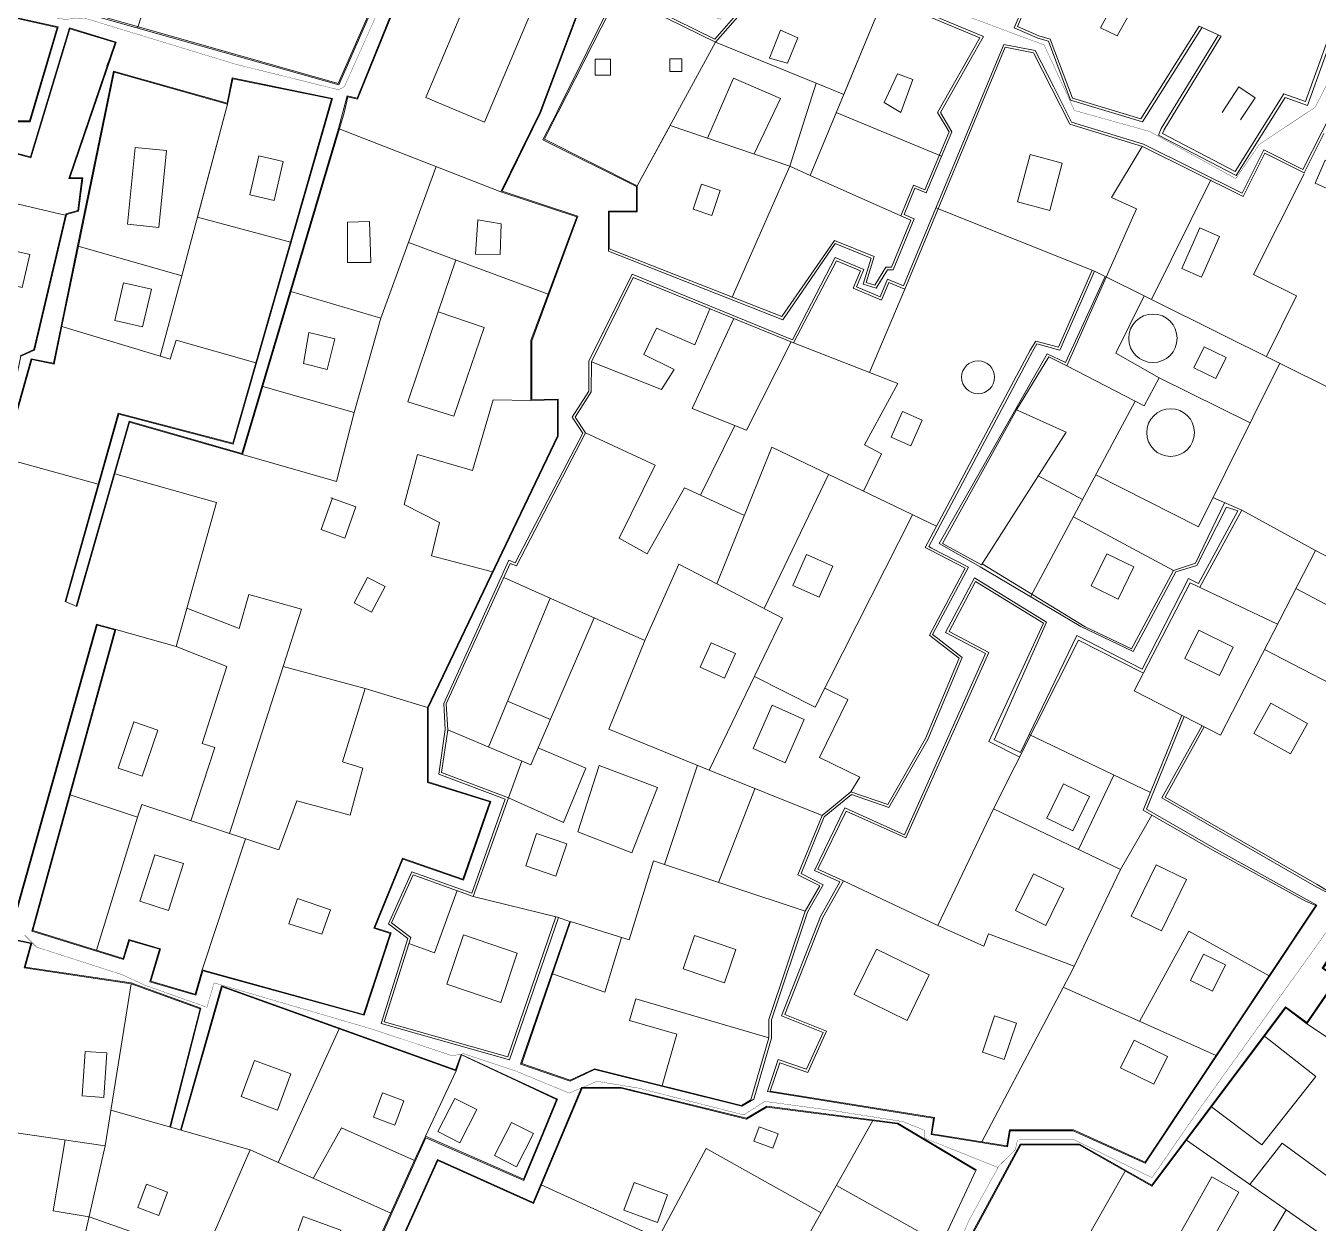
# Model space of a CAD drawing. Header units: millimetres. Extents: x 4203764 to 12476749, y 34048 to 3000914.
# Drawn here: x 11498438 to 11599155, y 1938705 to 2031975 of the extents above; entities that cross this region are included whole.
import ezdxf

# ---------------------------------------------------------------- set-up
doc = ezdxf.new("R2010")
doc.units = ezdxf.units.MM
doc.header["$MEASUREMENT"] = 0
for name, color, linetype, lineweight in [('2', 240, 'Continuous', 25), ('building property', 253, 'Continuous', 15), ('open space', 94, 'Continuous', 5), ('streets', 254, 'Continuous', 9)]:
    doc.layers.add(name, color=color, linetype=linetype, lineweight=lineweight)

msp = doc.modelspace()

# ---------------------------------------------------------------- linework, layer by layer
at = {"layer": '2', "const_width": 23.31871}
for points in [[(11497948.61063, 2033146.90479), (11501403.18418, 2032489.97073), (11503053.27081, 2032566.67411), (11514779.95887, 2028987.52177), (11522824.87494, 2026994.84046), (11523268.46039, 2027251.17842), (11529611.58938, 2041418.54371), (11542829.56253, 2035898.11515), (11548563.91983, 2034035.21128), (11552574.33335, 2032484.50799), (11556420.58203, 2037070.82344), (11556744.19931, 2038321.59357), (11574786.19898, 2031610.68833), (11577797.9603, 2030486.90965), (11580160.7057, 2025383.44802), (11586026.82312, 2023747.3878), (11592737.68711, 2020077.75293), (11594556.4749, 2022731.55938), (11598928.63354, 2025639.31022), (11603418.83918, 2034482.76432)], [(11574205.08472, 1943037.36926), (11574281.51119, 1943176.34061), (11575553.91293, 1944417.0036), (11575721.40843, 1945182.14597), (11580120.39628, 1945204.35117), (11586205.07753, 1942245.35033), (11589798.40929, 1947454.89978), (11600403.01351, 1962225.41688), (11601942.36438, 1963456.36919), (11605148.28739, 1968900.18728), (11606456.35888, 1969544.26566), (11609758.74497, 1974099.38092), (11611148.68001, 1975267.74984), (11613557.64106, 1974270.79814)], [(11574205.08472, 1943037.36926), (11568497.60892, 1945317.99213), (11568513.37154, 1945924.57344), (11566798.03147, 1946613.69073), (11561359.00723, 1947470.24442), (11556026.84168, 1948188.62806), (11554389.44187, 1947134.80837), (11546180.76242, 1949223.64927), (11542957.17639, 1949751.95567), (11540780.48985, 1948837.38439), (11536601.57501, 1950561.80628), (11532563.27731, 1951908.18486), (11531673.12209, 1951743.08336), (11525381.79828, 1953832.3338), (11513110.24658, 1957424.14532), (11512553.73859, 1955518.9947), (11507704.36954, 1957243.96951), (11505935.75636, 1958062.70252), (11499283.76554, 1960203.15023), (11498347.30385, 1961138.87209)], [(11523536.67656, 1864940.20366), (11526714.27157, 1872290.7168), (11528581.3679, 1876474.56932), (11531448.59833, 1880503.0034), (11535660.03811, 1887136.60985), (11536936.12421, 1887853.74116), (11545938.99265, 1902224.3592), (11547411.25656, 1901832.34443), (11551171.04045, 1908653.24338), (11552647.8795, 1909497.39574), (11553442.44465, 1910666.88165), (11554691.11632, 1911036.97717), (11562526.66288, 1924909.66644), (11568960.44624, 1936775.17465), (11571102.97733, 1936979.83206), (11571931.47422, 1938903.11182), (11574205.08472, 1943037.36926)]]:
    msp.add_lwpolyline(points, dxfattribs=at)
at = {"layer": 'building property'}
for p, q in [((11591605.64209, 2031180.94842), (11589883.05352, 2031957.56495)), ((11552184.11699, 2030706.92131), (11546082.15034, 2019506.65492)), ((11552184.11699, 2030706.92131), (11560040.14986, 2027511.28613)), ((11566949.51281, 2011461.64794), (11564199.00569, 2004979.53192)), ((11566399.67298, 2004126.23095), (11558269.55936, 2007278.6538)), ((11496742.7072, 1998297.36215), (11504082.62402, 1996279.64443)), ((11565113.79519, 1998628.14527), (11563716.9049, 1995725.48355))]:
    msp.add_line(p, q, dxfattribs=at)
for points in [[(11587153.09192, 2023871.52906), (11587024.79358, 2023578.37198), (11592685.0811, 2020640.32713), (11596473.59533, 2026686.49759), (11598165.89081, 2026075.12477), (11600688.09498, 2033056.64997), (11601776.81635, 2033217.66282), (11601531.80619, 2036095.80938), (11604069.21322, 2035213.00146), (11606897.98668, 2042392.22759), (11606091.28181, 2042740.81045), (11607617.47662, 2045864.72864), (11609733.50494, 2046217.7777), (11612084.86969, 2054126.06324)], [(11517730.61832, 2045496.57089), (11518875.00596, 2048231.88851), (11530359.00391, 2044727.89243), (11522785.75644, 2027491.67673), (11502349.56286, 2033264.41192), (11507887.21232, 2048961.59158)], [(11589281.49118, 2048652.52183), (11585062.9322, 2039144.46863), (11583480.13964, 2039565.30078), (11584214.33761, 2041106.57372), (11580440.8966, 2042904.0832), (11575723.42553, 2031917.96344), (11577380.17334, 2031206.55122), (11578278.79994, 2030937.26169), (11580001.75671, 2026342.88685), (11585328.98856, 2024740.88832), (11589883.05352, 2031957.56495)], [(11523242.20784, 2025210.30718), (11523528.41877, 2026442.78969), (11524294.04564, 2026264.99343), (11529911.77479, 2040159.84303), (11542233.00223, 2035178.33401), (11538484.72901, 2025216.33062)], [(11523242.20784, 2025210.30718), (11523528.41877, 2026442.78969), (11524294.04564, 2026264.99343), (11529911.77479, 2040159.84303), (11542233.00223, 2035178.33401), (11538484.72901, 2025216.33062)], [(11507139.16042, 2031804.89665), (11508754.26192, 2036771.85578), (11511296.26828, 2036306.63248), (11511710.54023, 2038119.89947), (11509426.32103, 2039006.86606)], [(11533117.7931, 2034725.90926), (11529612.56338, 2026403.54466), (11534192.74755, 2024474.45378), (11537762.21425, 2032949.33435), (11533117.7931, 2034725.90926)], [(11542230.25435, 2035171.0308), (11538484.72901, 2025216.33062)], [(11565314.841, 2034191.54402), (11572784.49118, 2031050.79698), (11569498.80173, 2025226.37971), (11570394.47751, 2023711.58505), (11568501.46694, 2019210.02715), (11567625.19071, 2019573.63679), (11566627.86916, 2017170.15495), (11567419.37403, 2016841.72107), (11565896.77446, 2013172.35244), (11565469.94437, 2013172.18376), (11564609.40043, 2011771.85845), (11563933.85494, 2011977.8486), (11564549.66288, 2013997.39307), (11561450.39558, 2015253.19103), (11557366.58309, 2009321.15555), (11543901.90514, 2014600.8974), (11543900.76647, 2017482.34555), (11546082.94996, 2017483.20789), (11546082.15034, 2019506.65492), (11538860.69888, 2023135.63457), (11539897.05229, 2025216.88873)], [(11539912.08364, 2025245.58292), (11544609.87163, 2034448.00317), (11552184.11699, 2030706.92131), (11554097.49857, 2032882.54523)], [(11557971.0524, 2021050.84052), (11559557.8768, 2020315.23054), (11565390.51962, 2034371.53074)], [(11565314.841, 2034191.54402), (11562175.80709, 2026626.67087), (11560040.14986, 2027511.28613), (11557971.0524, 2021050.84052)], [(11484804.88255, 2000789.68428), (11486380.30758, 2006524.83233), (11490544.34884, 2005292.11927), (11491842.7704, 2009678.12046), (11487980.73385, 2010898.89069), (11490619.02138, 2019927.06099), (11493769.90127, 2019054.39262), (11497534.82362, 2032648.12255), (11500956.65264, 2031897.91369), (11497534.82362, 2032648.12255)], [(11484804.88255, 2000789.68428), (11486417.60476, 2006604.09849), (11490544.34884, 2005292.11927), (11491842.7704, 2009678.12046), (11487982.28083, 2010898.4017), (11490619.02138, 2019927.06099), (11493769.90127, 2019054.39262), (11497534.82362, 2032648.12255), (11500956.65264, 2031897.91369), (11497534.82362, 2032648.12255)], [(11497519.00007, 2032588.34731), (11500878.58213, 2031851.78559), (11498723.48102, 2024567.14758), (11497736.2063, 2024566.75744)], [(11497102.7416, 2022151.20043), (11498838.3149, 2021696.0572), (11501878.97405, 2031736.59335), (11505406.65244, 2030668.27714), (11501786.14527, 2020074.81501), (11502814.07931, 2020075.22122), (11502492.10019, 2017582.98954), (11501563.30587, 2017325.14331), (11499048.64057, 2006759.86654), (11497986.91313, 2006277.37154)], [(11500956.65264, 2031897.91369), (11498769.63403, 2024505.38868), (11497783.87666, 2024504.99914), (11497178.16889, 2022195.28618), (11498796.43423, 2021770.90623), (11501837.7541, 2031813.62416), (11505485.80588, 2030708.85427), (11504754.05825, 2028851.99289)], [(11557240.35348, 2031633.70341), (11558613.08568, 2031034.59898), (11557798.94499, 2029064.01552), (11556383.40812, 2029448.94103), (11557240.35348, 2031633.70341)], [(11590090.42534, 2031826.7035), (11585464.55212, 2024496.2347)], [(11574650.19331, 2030529.24162), (11574650.19331, 2030529.24162), (11566844.00444, 2011716.82029)], [(11587137.78797, 2023842.14307), (11591605.64209, 2031180.94842)], [(11599602.85746, 2023595.02303), (11598053.28576, 2020516.47), (11595010.61008, 2022047.98305), (11593313.13056, 2018675.57975), (11585465.16484, 2022577.76397), (11579808.41543, 2024317.00035), (11578370.77647, 2027132.18151), (11576966.93258, 2029881.18527), (11574769.00613, 2030308.00227), (11566949.1255, 2011462.58466), (11565699.15991, 2011981.2562), (11565124.39046, 2010608.20716), (11562914.54748, 2011533.26533), (11563486.43272, 2012899.42436), (11561612.69328, 2013676.93002), (11558269.22631, 2007279.56397), (11545781.9118, 2012377.9401), (11542509.75513, 2005811.5893), (11542505.52825, 2003468.72002), (11541241.726, 2001498.25787), (11542063.58925, 2000268.25484), (11536666.57997, 1989912.93677), (11536175.7028, 1990094.31182), (11531205.42009, 1979159.99622), (11531316.84971, 1977146.41306), (11530837.06673, 1973817.6037), (11536051.53867, 1971836.29455), (11533304.96859, 1964160.30431), (11528632.18155, 1965832.28886), (11526943.17057, 1962094.80834), (11528442.76982, 1960946.52037), (11526365.50053, 1954379.59295), (11536011.53337, 1951667.79845), (11539750.74849, 1962566.26964)], [(11505310.60883, 2028368.46406), (11502529.53341, 2014822.32433), (11501246.06052, 2008570.74874), (11500639.34017, 2005615.51832), (11498908.67282, 2005970.83109), (11496742.7072, 1998297.36215)], [(11505309.66464, 2028363.86511), (11514164.59656, 2025873.4294), (11514571.36582, 2027856.23962), (11522253.48807, 2026280.26874)], [(11553584.50192, 2027905.02357), (11551555.11862, 2023225.11707)], [(11553584.50192, 2027905.02357), (11557251.44327, 2026312.73057), (11555189.29171, 2021993.54305)], [(11566373.42074, 2028228.69943), (11567558.06124, 2027791.07531), (11566637.82093, 2025227.45598), (11565321.43959, 2025994.01116), (11566373.42074, 2028228.69943)], [(11592985.60132, 2027237.84141), (11591672.70246, 2025237.3491)], [(11592985.60132, 2027237.84141), (11594244.89594, 2026363.74386), (11593096.10021, 2024641.43019)], [(11522253.48807, 2026280.26874), (11519055.53149, 2015130.62262), (11514560.94375, 1999460.2839), (11505642.31386, 2001805.54243), (11501502.42072, 1987138.12158)], [(11514164.59656, 2025873.4294), (11510587.19706, 2012498.04655), (11502528.50908, 2014817.335)], [(11514164.59656, 2025873.4294), (11510587.19706, 2012498.04655), (11502528.50908, 2014817.335)], [(11514164.59656, 2025873.4294), (11511809.64855, 2017068.61709), (11519055.53149, 2015130.62262)], [(11514164.59656, 2025873.4294), (11511809.64855, 2017068.61709), (11519055.53149, 2015130.62262)], [(11497410.71316, 1962067.38745), (11503949.57139, 1985376.88465), (11505444.19509, 1984957.6078), (11498979.46209, 1961499.11131), (11506017.81773, 1959316.27696), (11506476.59201, 1960795.55388), (11508940.94377, 1960085.66905), (11508172.62935, 1957550.17788), (11511634.97248, 1956552.83869), (11512178.90591, 1958441.14729), (11524764.99347, 1954970.09321), (11526824.03382, 1961267.8909), (11525566.41183, 1961679.06549), (11527791.84631, 1967141.41669), (11532498.26894, 1965504.68656), (11534590.74438, 1971521.60624), (11529738.29641, 1973038.58702), (11529735.99039, 1978874.04931), (11539868.0448, 2000027.42501), (11539866.93462, 2002836.77981), (11537800.35979, 2002800.83951), (11537798.52036, 2007455.58514), (11541374.39135, 2017098.55372), (11535462.47045, 2019057.05584), (11538484.72901, 2025216.33062)], [(11501502.42072, 1987138.12158), (11502409.69776, 1986753.12592), (11506524.84715, 2001100.5563), (11515318.01741, 1998578.48731), (11523242.20784, 2025210.30718)], [(11501502.42072, 1987138.12158), (11502409.69776, 1986753.12592), (11506524.84715, 2001100.5563), (11515318.01741, 1998578.48731), (11523242.20784, 2025210.30718)], [(11521946.45338, 2025209.79513), (11514560.94375, 1999460.2839), (11505642.31386, 2001805.54243), (11501502.42072, 1987138.12158)], [(11521946.45338, 2025209.79513), (11514560.94375, 1999460.2839), (11505642.31386, 2001805.54243), (11501502.42072, 1987138.12158)], [(11561595.37128, 2025225.46334), (11569809.5686, 2021816.99323)], [(11522868.46914, 2023954.23668), (11535462.47045, 2019057.05584)], [(11522868.46914, 2023954.23668), (11535462.47045, 2019057.05584)], [(11546082.15034, 2019506.65492), (11548645.23372, 2024211.23924), (11557971.0524, 2021050.84052)], [(11575651.18885, 2002062.17571), (11578157.89269, 2006200.68955), (11579565.61543, 2005502.84514), (11584999.38397, 2017710.46958), (11583043.24451, 2018610.78969), (11585433.87457, 2022586.63469)], [(11530428.95934, 2021014.33801), (11526096.59676, 2009201.8503), (11519098.52099, 2011284.09948)], [(11530428.95934, 2021014.33801), (11526096.59676, 2009201.8503), (11519098.52099, 2011284.09948)], [(11557971.0524, 2021050.84052), (11553481.26298, 2010844.65929)], [(11598075.76733, 2020448.41981), (11594128.59121, 2012592.63697), (11597470.60383, 2010930.91349), (11595120.60269, 2006204.65575)], [(11559557.8768, 2020315.23054), (11566627.86916, 2017170.15495)], [(11590802.62229, 2019977.60129), (11586167.80623, 2010656.18655)], [(11493769.90127, 2019054.39262), (11501595.09533, 2017191.90058)], [(11569370.40306, 2017805.28112), (11581734.58314, 2012860.48431)], [(11523501.24828, 2016694.54902), (11525223.1587, 2016745.0716), (11525317.52881, 2013528.74945), (11523502.4996, 2013528.0322), (11523501.24828, 2016694.54902)], [(11523501.24828, 2016694.54902), (11525223.1587, 2016745.0716), (11525317.52881, 2013528.74945), (11523502.4996, 2013528.0322), (11523501.24828, 2016694.54902)], [(11533668.4948, 2016855.6499), (11535472.96925, 2016541.04755), (11535411.88079, 2014150.80797), (11533479.20516, 2014200.20225), (11533668.4948, 2016855.6499)], [(11533668.4948, 2016855.6499), (11535472.96925, 2016541.04755), (11535411.88079, 2014150.80797), (11533479.20516, 2014200.20225), (11533668.4948, 2016855.6499)], [(11528262.77805, 2015108.09415), (11539140.45858, 2011074.3589)], [(11528262.77805, 2015108.09415), (11539140.45858, 2011074.3589)], [(11531962.04216, 2013736.30795), (11530584.78756, 2009691.8825), (11534144.60816, 2008479.65116), (11531793.87587, 2001576.52556), (11528199.44195, 2002687.11193), (11530584.78756, 2009691.8825)], [(11558178.83259, 2007526.59265), (11561522.77021, 2013924.85926), (11563741.22943, 2013004.3126)], [(11510587.19706, 2012498.04655), (11508913.43518, 2006240.09129)], [(11510587.19706, 2012498.04655), (11508913.43518, 2006240.09129)], [(11540881.93849, 1962190.57398), (11537080.50555, 1951132.47203), (11540856.53864, 1949834.38881), (11542755.68664, 1950734.69301), (11554224.6597, 1947876.75742), (11554952.44499, 1948309.27392), (11556352.68736, 1953149.24811), (11556349.04657, 1954576.16729), (11559167.50163, 1963013.0721), (11560317.05562, 1964983.02495), (11558605.14462, 1965849.79916), (11560486.7453, 1970468.52059), (11562743.12771, 1972307.17391), (11565611.58478, 1971317.73444), (11568557.1219, 1976470.29638), (11571170.15189, 1982704.60883), (11569389.96816, 1984097.01329), (11568856.55507, 1984514.23247), (11571649.29628, 1989723.09231), (11568937.53663, 1991123.96036), (11568534.87733, 1991331.97014), (11576717.80774, 2006710.07748), (11577144.91413, 2007422.22862), (11578909.4631, 2006939.82778), (11581553.18277, 2012933.03162)], [(11581734.58314, 2012860.48431), (11600629.93883, 2003465.2905)], [(11565594.5982, 2012235.25972), (11566844.00444, 2011716.82029)], [(11579565.61543, 2005502.84514), (11585584.89313, 2002369.92317), (11586775.46883, 2004559.28349), (11583377.44523, 2006475.37458), (11585597.28784, 2010939.86107)], [(11530584.78756, 2009691.8825), (11530584.78756, 2009691.8825), (11534144.60816, 2008479.65116), (11531793.87587, 2001576.52556), (11528199.44195, 2002687.11193), (11530584.78756, 2009691.8825)], [(11542510.47158, 2005811.42), (11547982.98633, 2003645.70537), (11548956.9148, 2005207.83404), (11546589.71446, 2006364.48533), (11547593.1924, 2008418.20138), (11550574.23832, 2007113.66767), (11551745.38771, 2009942.37153)], [(11501244.84915, 2008564.8484), (11509687.55377, 2006005.41469), (11510140.94564, 2007501.00083), (11516355.90978, 2005718.41641)], [(11501244.84915, 2008564.8484), (11509687.55377, 2006005.41469), (11510140.94564, 2007501.00083), (11516355.90978, 2005718.41641)], [(11526096.59676, 2009201.8503), (11524027.03201, 2001866.08137), (11516894.92248, 2003878.1898)], [(11526096.59676, 2009201.8503), (11524027.03201, 2001866.08137), (11516894.92248, 2003878.1898)], [(11553614.35188, 2009179.30255), (11550368.89463, 2002164.35729), (11554599.1597, 2000485.8689), (11558090.03954, 2007351.94895)], [(11520496.59326, 2008081.63601), (11522510.24869, 2007588.59554), (11521928.48708, 2005212.58889), (11520086.93716, 2005663.48958), (11520496.59326, 2008081.63601)], [(11520496.59326, 2008081.63601), (11522510.24869, 2007588.59554), (11521928.48708, 2005212.58889), (11520086.93716, 2005663.48958), (11520496.59326, 2008081.63601)], [(11581824.37895, 1996986.46707), (11589826.33285, 1992945.00654), (11596161.88974, 2005686.90452)], [(11586775.46883, 2004559.28349), (11593851.74328, 2001040.80143)], [(11566399.67298, 2004126.23095), (11563804.6625, 1999337.57455), (11565113.79519, 1998628.14527), (11563804.6625, 1999337.57455)], [(11528974.13175, 1998580.91774), (11533260.62644, 1997331.54946), (11534866.05615, 2002839.6659), (11537800.35979, 2002800.83951)], [(11576744.93958, 1987504.99842), (11584906.15404, 2002739.02197)], [(11524027.03201, 2001866.08137), (11522649.47751, 1996475.66801), (11515318.01741, 1998578.48731)], [(11575651.18885, 2002062.17571), (11569875.9973, 1991651.18412), (11572924.31818, 1989992.38627), (11579517.85729, 2000321.40603), (11575651.18885, 2002062.17571)], [(11542064.42107, 2000268.30006), (11547479.81975, 1997754.80434), (11544691.66018, 1992076.87794), (11546862.68633, 1990846.21517), (11549780.33656, 1995993.27503), (11554436.49354, 1993827.23319)], [(11551014.668, 1995419.06467), (11553697.30708, 2000843.7068)], [(11528974.13175, 1998580.91774), (11527916.12676, 1994690.1374), (11530671.02052, 1993290.05055), (11530048.41786, 1990695.03324), (11534802.0176, 1989450.73716)], [(11535684.09968, 1989011.08319), (11546676.82637, 1984099.53695), (11549328.14562, 1990033.55986), (11552289.18929, 1988496.21354), (11556583.7978, 1999158.25285), (11569418.17463, 1992991.9428)], [(11505444.19509, 1984957.6078), (11510150.25724, 1983637.44748), (11513293.97132, 1994844.05143), (11505368.06692, 1997067.45268)], [(11555969.66207, 1986585.34631), (11560997.99375, 1997033.94487)], [(11577346.33751, 1996919.64101), (11580797.96514, 1995070.52523)], [(11522214.47912, 1995203.79433), (11524168.15574, 1994513.71257), (11523307.63158, 1992077.49989), (11521456.58364, 1992731.33093), (11522329.92848, 1995203.83995)], [(11593214.17814, 1994234.54129), (11590958.42885, 1995221.84693)], [(11584609.82909, 1983449.03095), (11587879.81049, 1989552.89869), (11589587.39781, 1990127.54163), (11591863.63636, 1994825.65198)], [(11589920.84938, 1988239.71869), (11593214.17814, 1994234.54129), (11598935.04324, 1991091.71442)], [(11555222.99603, 1981297.38762), (11559964.19992, 1978900.72673), (11567539.20977, 1993886.01995)], [(11587879.81049, 1989552.89869), (11580080.45385, 1993731.19223)], [(11598935.04324, 1991091.71442), (11602180.11079, 1989425.74866), (11603575.81254, 1992144.37984), (11608736.13329, 1989511.66543), (11607751.66806, 1987582.03859)], [(11598935.04324, 1991091.71442), (11591555.78531, 1976717.95534)], [(11580667.18501, 1985176.80832), (11572822.69416, 1989833.18853)], [(11572978.50348, 1990077.26952), (11581000.58702, 1985167.2792), (11584609.82909, 1983449.03095)], [(11525066.3237, 1989011.37603), (11526435.0871, 1988292.68025), (11525388.28282, 1986299.03091), (11524019.51943, 1987017.72669), (11525066.3237, 1989011.37603)], [(11552289.18929, 1988496.21354), (11557411.76314, 1985836.62085), (11551701.26152, 1973993.74428), (11543861.05611, 1977187.73121), (11546676.82637, 1984099.53695)], [(11573500.28671, 1976219.11657), (11577746.81425, 1985441.80711), (11572438.1876, 1988688.61222), (11570384.63784, 1984806.05147), (11573486.79883, 1983165.26788), (11567007.87095, 1968709.48235), (11562365.01775, 1970790.35931), (11560154.61473, 1966273.17416), (11562163.87483, 1965375.24838), (11560559.05013, 1962502.1532), (11557577.96489, 1954958.72002), (11560836.77262, 1953670.87357), (11559372.42036, 1950452.56858), (11557201.05348, 1951194.39178), (11556447.61792, 1948989.03471), (11568290.05689, 1947082.70877), (11569257.15211, 1946928.64169), (11569055.60928, 1945663.53625), (11574902.31302, 1944732.10305), (11575098.33216, 1945962.53571), (11580083.875, 1945964.50587), (11585663.18265, 1943453.5943), (11598975.121, 1963448.46047), (11598171.89674, 1963779.36522), (11590945.72246, 1967751.26919), (11585527.69368, 1970877.08605), (11588534.20339, 1978269.18715)], [(11589179.89532, 1988590.95221), (11584825.68253, 1980173.08243), (11591555.78531, 1976717.95534)], [(11589179.89532, 1988590.95221), (11595993.13122, 1985361.28259)], [(11510982.94512, 1986605.78463), (11515075.94699, 1985022.15408), (11515823.50255, 1987676.25445), (11519919.21208, 1986522.65435), (11518488.13039, 1982056.19215)], [(11539298.27243, 1987396.27214), (11534484.08193, 1975780.12103)], [(11597417.71904, 1988136.17977), (11605729.91705, 1983750.3426), (11607751.66806, 1987582.03859), (11613769.09426, 1984407.01179), (11611676.27713, 1980845.51752), (11614585.95946, 1978460.606)], [(11497410.71316, 1962067.38745), (11503949.57139, 1985376.88465), (11505444.19509, 1984957.6078), (11498981.20359, 1961505.43067)], [(11542732.57919, 1985861.82514), (11537805.95385, 1974399.09126)], [(11573863.57651, 1970977.27356), (11580478.61269, 1984129.47511), (11585530.59481, 1981535.86832)], [(11590277.67021, 1977366.55308), (11587229.50348, 1971901.48767), (11599088.41234, 1965072.64702), (11600918.62632, 1963961.06846), (11604151.46876, 1969765.7284), (11605926.17354, 1969830.87191), (11610731.78259, 1976776.75207), (11612359.74243, 1975864.94137), (11614585.95946, 1978460.606), (11615911.34489, 1977488.39875), (11625545.41546, 1984301.71731)], [(11510150.25724, 1983637.44748), (11514104.26365, 1982080.1537), (11512191.96756, 1976075.09546), (11513175.53986, 1975761.87927), (11511294.11491, 1970051.01406)], [(11594982.52582, 1983392.76506), (11603092.72346, 1979182.00758), (11601808.85715, 1976709.19607), (11603235.65165, 1975968.41441), (11601102.40307, 1971859.63644), (11604151.46876, 1969765.7284)], [(11514321.98616, 1969053.49226), (11518488.13039, 1982056.19215), (11524874.61049, 1980363.50404)], [(11516126.53332, 1968458.99039), (11518157.97118, 1967789.74016), (11519569.61416, 1971606.73087), (11523709.05905, 1970476.66868), (11524711.56174, 1974148.86004), (11523114.41562, 1974640.04718), (11524874.61049, 1980363.50404), (11529735.99039, 1978874.04931)], [(11560709.54442, 1980375.20743), (11562495.57744, 1979509.53804), (11560294.84074, 1974969.01895), (11563445.21242, 1973442.0705), (11562743.12771, 1972307.17391)], [(11535973.26094, 1979373.35824), (11539324.76625, 1977932.89812)], [(11531317.5693, 1977146.38143), (11537805.95385, 1974399.09126)], [(11573500.28671, 1976219.11657), (11575894.38328, 1975014.98087)], [(11586082.65376, 1972241.5656), (11576637.70611, 1976767.04669)], [(11536052.45032, 1971836.7149), (11540331.17305, 1969909.02925), (11542088.80661, 1974136.76835), (11538378.5763, 1975731.40666)], [(11536052.45032, 1971836.7149), (11537102.14792, 1974691.69042)], [(11543115.26595, 1974350.24546), (11541465.31653, 1969187.75064), (11545675.88084, 1967539.7545), (11547676.25429, 1972650.62873), (11543115.26595, 1974350.24546)], [(11550776.95648, 1974370.29286), (11548199.80251, 1966655.71082)], [(11572100.32391, 1937635.50047), (11575975.86163, 1944801.89858), (11580534.822, 1944803.70016), (11586198.04175, 1941575.11162), (11596630.59013, 1955473.20736), (11598275.57549, 1954238.40587), (11600708.44581, 1957789.03233), (11599562.96915, 1958573.90683), (11601979.18137, 1962456.55822), (11608406.32683, 1972325.08821), (11609270.23106, 1971865.43022), (11611130.90905, 1974345.40586)], [(11551701.26152, 1973993.74428), (11560486.7453, 1970468.52059)], [(11580468.52776, 1967812.55702), (11583242.65736, 1973602.33015)], [(11501889.9172, 1972060.24369), (11507146.33494, 1970328.5349), (11503931.70663, 1959963.25122)], [(11552410.63113, 1965249.03011), (11555248.37381, 1972548.70174)], [(11507146.33494, 1970328.5349), (11507469.96132, 1971310.86833), (11516126.53332, 1968458.99039)], [(11569505.00783, 1961880.68202), (11573863.57651, 1970977.27356), (11583743.23186, 1966243.50529), (11580030.982, 1958495.81948)], [(11583743.23186, 1966243.50529), (11586194.52527, 1970492.37169)], [(11512178.90591, 1958441.14729), (11515553.68493, 1968647.71333)], [(11508483.84873, 1967391.49428), (11510730.3187, 1966723.40541), (11509549.55307, 1963063.24734), (11507309.26743, 1963785.96265), (11508483.84873, 1967391.49428)], [(11540881.93849, 1962190.57398), (11545448.97765, 1960779.03251), (11547352.74887, 1966938.67983), (11559167.50163, 1963013.0721)], [(11573094.73917, 1960276.45352), (11569505.00783, 1961880.68202), (11562163.87483, 1965375.24838)], [(11519620.82852, 1964000.37781), (11522173.37784, 1963107.72489), (11521510.29541, 1961211.63453), (11518930.69421, 1962026.93235), (11519620.82852, 1964000.37781)], [(11532041.42891, 1964611.65415), (11530287.54126, 1959758.97881)], [(11539880.12871, 1962534.29029), (11533305.40197, 1964159.38799)], [(11490799.34668, 1962184.53434), (11498835.30195, 1960476.72147), (11498304.29688, 1958588.5207), (11506635.49136, 1957352.82068), (11512012.8094, 1955407.96222), (11509649.40439, 1946201.03067)], [(11539880.12871, 1962534.29029), (11540881.73102, 1962189.97044)], [(11544866.84627, 1960958.95271), (11543572.00842, 1956710.524), (11539481.47464, 1958116.72281)], [(11573094.73917, 1960276.45352), (11573472.74555, 1961241.09845), (11580145.13224, 1958734.05781)], [(11585243.16409, 1954424.9928), (11589082.51094, 1961461.87865), (11595328.72179, 1957971.47715)], [(11530287.54126, 1959758.97881), (11528297.19214, 1960483.92518)], [(11572951.08014, 1945042.95223), (11580030.982, 1958495.81948)], [(11496607.95762, 1945900.14746), (11504609.37308, 1944735.85317), (11506635.49136, 1957352.82068)], [(11510551.53638, 1945943.48295), (11513725.54944, 1957119.62751), (11531964.12342, 1950564.28173)], [(11579284.03244, 1957076.50415), (11591202.29574, 1951773.48145)], [(11556352.68736, 1953149.24811), (11545969.50236, 1956182.26038), (11545483.37912, 1954501.96273), (11549179.22763, 1953432.72486), (11548019.20732, 1949423.08447)], [(11598275.57549, 1954238.40587), (11618049.70188, 1941104.00547), (11614346.86481, 1935529.30347), (11617656.62794, 1933885.996)], [(11518092.0099, 1943431.96094), (11522844.83643, 1953841.95462)], [(11594981.96102, 1953276.92662), (11598969.28371, 1950126.41129), (11594764.64435, 1944804.97903), (11590836.12708, 1947753.90434)], [(11531964.12342, 1950564.28173), (11532381.81789, 1951808.76823), (11539801.80976, 1948326.61707), (11538541.04083, 1945298.86423), (11537228.21045, 1942133.56291), (11529577.2575, 1945469.2807), (11529029.40444, 1944254.19044)], [(11529577.2575, 1945469.2807), (11531964.12342, 1950564.28173)], [(11538172.84584, 1940642.89366), (11541795.76678, 1949216.95108), (11544830.03481, 1949218.15014), (11554615.46725, 1946816.56192), (11556189.94817, 1947749.10485), (11566376.86058, 1946442.43804), (11572423.98089, 1942826.26312)], [(11515922.49545, 1944410.13942), (11505055.28144, 1947512.59693)], [(11520838.75902, 1942193.52214), (11523049.25222, 1946138.38071), (11528725.10622, 1943579.28356)], [(11564443.48453, 1946690.43058), (11556970.76126, 1933368.80602), (11563722.17129, 1929387.02469)], [(11588893.26915, 1945165.65605), (11602798.70745, 1935458.79373), (11610069.26807, 1946404.78139)], [(11503382.35769, 1939196.38732), (11503382.35769, 1939196.38732), (11500571.60226, 1939675.7169), (11501511.4028, 1945186.64205)], [(11593839.02178, 1941713.21257), (11596358.96506, 1944937.79168), (11603196.7173, 1939920.85204), (11606689.18851, 1945110.70531), (11608438.10847, 1943949.03502)], [(11497844.61267, 1914573.71498), (11500432.67848, 1926257.75924), (11500565.3308, 1926856.6295), (11509378.49579, 1924527.18146), (11509990.20011, 1925514.80298), (11516326.15666, 1923066.23209), (11519038.40205, 1928261.44006), (11518418.43035, 1928585.10668), (11521376.42763, 1934007.2417), (11524216.01405, 1933578.51088), (11529017.94372, 1944228.77156)], [(11504609.37308, 1944735.85317), (11500565.3308, 1926856.6295)], [(11512275.47679, 1936057.77515), (11515922.49545, 1944410.13942), (11526873.51101, 1939472.60709)], [(11551465.75484, 1944524.04454), (11547711.34315, 1937545.40092), (11538610.08393, 1941677.66768)], [(11551465.75484, 1944524.04454), (11560412.92755, 1939505.15623)], [(11526554.58442, 1934714.3502), (11530553.83582, 1943584.34059), (11537997.59423, 1940228.14065), (11538172.84584, 1940642.89366)], [(11597849.26565, 1923892.90291), (11579016.26404, 1933810.79157), (11584118.54511, 1942760.62787)], [(11568627.64435, 1937704.62359), (11561610.84127, 1941640.67714)], [(11520923.19325, 1933005.77194), (11503382.35769, 1939196.38732)], [(11589784.68044, 1928139.89762), (11596666.81608, 1939739.23596)]]:
    msp.add_lwpolyline(points, dxfattribs=at)
for points in [[(11583562.81312, 2034403.83255), (11584892.47531, 2033699.08921), (11583495.4513, 2031195.18283), (11582193.60684, 2031820.50649), (11583562.81312, 2034403.83255)], [(11542817.40761, 2029378.5296), (11544007.64782, 2029378.99995), (11544008.14437, 2028122.4686), (11542817.90416, 2028121.99825)], [(11548637.65151, 2029414.79083), (11549555.8337, 2029415.15367), (11549556.22288, 2028430.30457), (11548638.0407, 2028429.94173)], [(11506954.54206, 2022511.11464), (11509408.10713, 2022267.08071), (11508812.54894, 2016279.22166), (11506358.98388, 2016523.25558)], [(11516607.56583, 2021855.62028), (11518505.20543, 2021414.249), (11517795.1868, 2018361.58215), (11515897.5472, 2018802.95343)], [(11576708.80667, 2021950.36017), (11579212.23159, 2021284.78053), (11578231.65158, 2017596.55404), (11575728.22665, 2018262.13368)], [(11599704.95249, 2021519.89618), (11601622.4901, 2020669.7665), (11600826.77406, 2018874.96335), (11598909.23645, 2019725.09302)], [(11551095.48236, 2019629.61544), (11552552.27794, 2019137.88228), (11551902.88296, 2017214.00197), (11550446.08738, 2017705.73513)], [(11589944.33284, 2016249.90909), (11591462.17442, 2015576.98243), (11590051.33658, 2012394.7213), (11588533.49499, 2013067.64796)], [(11495770.87813, 2014857.4623), (11498745.83817, 2014165.51747), (11498147.0234, 2011590.96248), (11495172.06336, 2012282.90732)], [(11506053.92047, 2011960.21243), (11508219.78536, 2011456.45473), (11507538.08016, 2008525.51914), (11505372.21526, 2009029.27684)], [(11590260.24773, 2006981.32275), (11591978.15132, 2006141.2428), (11591173.12423, 2004495.0198), (11589455.22064, 2005335.09975)], [(11566764.60581, 2001932.86814), (11568290.94036, 2001256.17617), (11567404.98902, 1999257.83985), (11565878.65448, 1999934.53181)], [(11559289.55832, 1990788.09972), (11561338.57887, 1989879.67782), (11560269.06664, 1987467.30475), (11558220.04609, 1988375.72666)], [(11582677.92101, 1990852.04818), (11584783.05947, 1989822.60473), (11583562.16795, 1987325.96862), (11581457.02949, 1988355.41207)], [(11589846.96997, 1984891.06667), (11592538.73948, 1983574.75207), (11591458.27264, 1981365.27442), (11588766.50313, 1982681.58902)], [(11551845.43054, 1983920.51988), (11553744.71921, 1983078.48077), (11552896.19694, 1981164.5688), (11550996.90828, 1982006.60791)], [(11595473.70471, 1979213.69592), (11598318.46654, 1977631.80201), (11596996.35072, 1975254.20603), (11594151.58889, 1976836.09994)], [(11556615.31027, 1979047.11325), (11559101.97102, 1977944.66599), (11557603.63322, 1974565.04148), (11555116.97247, 1975667.48875)], [(11506841.79479, 1977753.84827), (11508718.77611, 1977120.28378), (11507502.56459, 1973517.16788), (11505625.58327, 1974150.73238)], [(11579310.7184, 1972925.74214), (11581338.01248, 1971934.36572), (11580036.5581, 1969272.98431), (11578009.26402, 1970264.36072)], [(11538241.34053, 1969053.86243), (11540603.10072, 1968256.66355), (11539755.68014, 1965746.11789), (11537393.91996, 1966543.31677)], [(11586530.68283, 1966622.99001), (11588898.84764, 1965464.92283), (11586945.51444, 1961470.49572), (11584577.34964, 1962628.56289)], [(11576964.12663, 1965923.59573), (11579339.5394, 1964761.9842), (11577941.73619, 1961903.5763), (11575566.32342, 1963065.18783)], [(11532549.86211, 1961155.6026), (11536740.44104, 1959741.09624), (11535445.16688, 1955903.75144), (11531254.58794, 1957318.2578)], [(11550541.6993, 1961116.69477), (11553772.26907, 1960026.2341), (11552894.9604, 1957427.14278), (11549664.39063, 1958517.60345)], [(11564725.1392, 1960057.39342), (11568847.92322, 1958041.29182), (11567111.33234, 1954490.0873), (11562988.54832, 1956506.1889)], [(11590218.90039, 1959663.67701), (11591925.5637, 1958829.09373), (11590925.17683, 1956783.37391), (11589218.51352, 1957617.95719)], [(11573936.31751, 1954846.77473), (11575636.08676, 1954273.02718), (11574683.92974, 1951452.1921), (11572984.16048, 1952025.93965)], [(11584810.04708, 1952963.79657), (11587403.54225, 1951695.53956), (11586346.85298, 1949534.68535), (11583753.35781, 1950802.94236)], [(11503065.24621, 1952079.3492), (11504747.27822, 1951962.83146), (11504507.69334, 1948504.22137), (11502825.66132, 1948620.73911)], [(11516263.00371, 1951381.44288), (11519096.62536, 1950334.70849), (11518055.28942, 1947515.70104), (11515221.66777, 1948562.43544)], [(11526241.66935, 1948857.72577), (11527898.71631, 1948245.61581), (11527196.29222, 1946344.07889), (11525539.24527, 1946956.18885)], [(11531874.90403, 1948421.49911), (11533580.47941, 1947544.96411), (11532251.20345, 1944958.43835), (11530545.62807, 1945834.97335)], [(11536289.71522, 1946555.49544), (11537995.2906, 1945678.96044), (11536666.01463, 1943092.43469), (11534960.43926, 1943968.96969)], [(11555595.16901, 1946212.55435), (11557075.04374, 1945665.89146), (11556665.09272, 1944556.11034), (11555185.21799, 1945102.77322)], [(11545849.66752, 1941881.78583), (11548455.54156, 1940919.18096), (11547658.44553, 1938761.357), (11545052.57149, 1939723.96187)], [(11590865.35968, 1942317.28825), (11592982.4056, 1941130.19463), (11588231.01001, 1932656.62312), (11586113.96409, 1933843.71674)], [(11507840.63741, 1941733.11238), (11509481.97155, 1941126.8067), (11508811.57445, 1939311.97025), (11507170.24031, 1939918.27594)], [(11520063.00653, 1939230.08588), (11522984.45803, 1938150.90731), (11522372.33563, 1936493.82666), (11519450.88412, 1937573.00523)]]:
    msp.add_lwpolyline(points, close=True, dxfattribs=at)
at = {"layer": 'open space'}
for centre, radius in [((11586277.47433, 2007633.59801), 1887.2214), ((11572651.19012, 2004597.6013), 1281.51643), ((11587656.6921, 2000288.38025), 1858.87783)]:
    msp.add_circle(centre, radius, dxfattribs=at)
at = {"layer": 'streets'}
for p, q in [((11575965.58579, 1975364.29168), (11573895.24762, 1976356.27984)), ((11541754.7978, 1949278.71203), (11537965.31278, 1940310.46163)), ((11544837.49277, 1949279.93023), (11541754.7978, 1949278.71203)), ((11554605.6913, 1946882.57164), (11544837.49277, 1949279.93023)), ((11556176.74084, 1947813.08221), (11554605.6913, 1946882.57164)), ((11566397.5046, 1946502.07332), (11556176.74084, 1947813.08221)), ((11572503.49668, 1942850.69311), (11566397.5046, 1946502.07332)), ((11530522.91047, 1943666.05015), (11526498.97823, 1934741.31982)), ((11537965.31278, 1940310.46163), (11530522.91047, 1943666.05015)), ((11569939.65885, 1937343.2585), (11572503.49668, 1942850.69311))]:
    msp.add_line(p, q, dxfattribs=at)
for points in [[(11501905.40297, 2033275.76171), (11522843.63475, 2027391.40161), (11530437.42347, 2044698.65164), (11532360.327, 2048957.64039), (11532319.71788, 2049000.48268), (11531329.79145, 2049329.57291), (11534657.64022, 2057751.40039), (11539240.24401, 2069348.65174), (11541718.75663, 2076197.78524), (11546417.90696, 2088753.12378), (11545566.01063, 2089075.46505), (11547443.42795, 2094027.18909), (11552501.3531, 2106492.42033), (11553257.81469, 2106564.16835), (11554549.57186, 2111786.72548), (11551783.497, 2112366.57684), (11552473.26189, 2115859.11754), (11555248.02756, 2115980.469), (11556305.42907, 2119142.66523)], [(11580361.31544, 2043213.602), (11575466.97808, 2031815.59329), (11577313.41185, 2031022.72938), (11577313.41185, 2031022.72938), (11578129.98703, 2030778.02803), (11579852.90264, 2026183.76295), (11585464.55212, 2024496.2347)], [(11502350.31496, 1986770.15817), (11506482.4966, 2001176.97135), (11515276.25075, 1998654.73489), (11522808.99344, 2023970.9673), (11523484.05707, 2026516.51251), (11524256.57026, 2026337.11709), (11529877.65729, 2040240.27203), (11542312.05401, 2035213.00834), (11538542.54881, 2025194.57552)], [(11539856.69448, 2025272.94082), (11544518.34332, 2034710.97865), (11552136.36298, 2030948.27573), (11553948.56712, 2033008.85513), (11557705.15027, 2037602.98073), (11565390.51962, 2034371.53074), (11573062.26473, 2031145.8093)], [(11480819.73985, 2026971.91376), (11483787.02909, 2036926.98004), (11497534.82362, 2032648.12255), (11500956.65264, 2031897.91369), (11498769.63403, 2024505.38868), (11497783.87666, 2024504.99914), (11497178.16889, 2022195.28618), (11498796.43423, 2021770.90623), (11501837.7541, 2031813.62416), (11505485.80588, 2030708.85427)], [(11592772.8066, 2020318.51723), (11596576.34064, 2026388.65812), (11598313.19596, 2025761.18724), (11600868.9274, 2032835.51679), (11602040.692, 2033008.81106), (11601808.18997, 2035740.02393)], [(11594924.30989, 2022309.20798), (11597966.98557, 2020777.69494), (11599429.09489, 2023682.4854), (11604333.53734, 2033426.20116), (11618724.95907, 2028989.90029)], [(11505485.80588, 2030708.85427), (11501872.55586, 2020136.6263), (11502884.35463, 2020137.02613), (11502548.1168, 2017534.42701), (11501614.96214, 2017275.37029), (11499101.73555, 2006716.13818), (11498041.03469, 2006234.1097), (11497476.42809, 2003510.83699), (11496170.18609, 2003687.81211), (11495248.82327, 1999980.66447), (11489230.24749, 2001476.50238), (11488088.11012, 1998882.05993), (11485405.56726, 1999263.66022), (11483785.63548, 1993898.09574), (11478231.47619, 1995574.96667), (11476791.45018, 1990762.93555), (11472074.75889, 1992055.51499), (11471467.97939, 1992110.3571), (11471213.50683, 1991418.28919), (11464706.2331, 1992895.72997)], [(11585537.53569, 2022759.03298), (11579944.2402, 2024478.75968), (11578544.02612, 2027220.65555), (11577097.07044, 2030054.0807), (11574650.19331, 2030529.24162), (11566844.00444, 2011716.82029), (11565594.5982, 2012235.25972), (11565020.06259, 2010862.7693), (11563169.10962, 2011637.59321), (11563741.22943, 2013004.3126), (11561522.77021, 2013924.85926), (11558178.83259, 2007526.59265), (11545688.31464, 2012626.27669), (11542315.3047, 2005857.54012), (11542311.09809, 2003525.90412), (11541009.22047, 2001496.07661), (11541837.8255, 2000255.98382), (11536573.26776, 1990154.80239), (11536073.45763, 1990339.4781), (11531008.54291, 1979196.97791), (11531121.54393, 1977154.99858), (11530622.29164, 1973691.10805), (11535804.10577, 1971722.20768), (11533187.34502, 1964409.00269), (11528528.79426, 1966075.89331), (11526702.31641, 1962034.22308), (11528216.12906, 1960875.0515), (11526119.42895, 1954246.69694), (11536135.87366, 1951430.76835), (11539938.56227, 1962514.24201)], [(11543840.20132, 2014415.36883), (11557439.5499, 2009082.82021), (11561522.34006, 2015013.37069), (11564310.81059, 2013883.50507), (11563690.14686, 2011848.036), (11564696.76025, 2011541.09524), (11565579.15483, 2012976.97714), (11566027.16899, 2012977.15418), (11567674.54637, 2016947.22944), (11566883.0415, 2017275.66332), (11567730.69908, 2019318.46445), (11568606.12135, 2018955.20916), (11570612.52986, 2023726.4261), (11569724.27182, 2025228.67566), (11573062.26473, 2031145.8093)], [(11586928.45312, 2023969.8408), (11591387.37634, 2031279.35194)], [(11464483.40052, 1992146.67298), (11471609.77027, 1990318.2713), (11471911.9048, 1991495.86941), (11475897.0594, 1990473.40445), (11481169.70526, 1989120.60985), (11482356.19322, 1992775.57277), (11486451.53977, 1991413.01566), (11489445.26432, 2000411.05278), (11496694.00138, 1998365.09002), (11498862.25949, 2006047.11302), (11500588.43728, 2005692.72198), (11501182.00725, 2008583.89913), (11502465.48014, 2014835.47471), (11505259.0115, 2028442.28518), (11514117.41997, 2025950.87169), (11514523.2639, 2027929.17133), (11522331.2675, 2026327.37616), (11519114.91429, 2015113.59037), (11514603.66798, 1999385.17172), (11505685.28574, 2001730.36512), (11501561.875, 1987121.34055)], [(11497455.14554, 1961997.05656), (11503992.36663, 1985300.71775), (11505368.30041, 1984914.7362), (11498904.00643, 1961457.83279), (11506058.52302, 1959238.97296), (11506517.66433, 1960719.43335), (11508863.65772, 1960043.643), (11508095.34316, 1957508.15138), (11511677.23605, 1956476.3755), (11512221.36271, 1958365.35495), (11524805.39398, 1954894.86796), (11526901.95007, 1961307.4116), (11525648.64546, 1961717.17465), (11527826.9349, 1967063.80788), (11532536.32645, 1965426.04526), (11534670.03907, 1971561.54258), (11529800.0556, 1973084.00534), (11529797.77307, 1978860.02915), (11539929.82748, 2000013.40484), (11539928.68692, 2002899.64023), (11537862.11209, 2002863.69994), (11537860.30187, 2007444.51147), (11541454.56332, 2017137.07316), (11535549.13021, 2019093.426), (11538540.18927, 2025189.11715)], [(11539842.32899, 2025245.55536), (11538722.81802, 2023108.45914), (11546020.38831, 2019468.42603), (11546021.14841, 2017544.96061), (11543838.96493, 2017544.09827), (11543840.20132, 2014415.36883)], [(11586928.45312, 2023969.8408), (11586708.14963, 2023466.45524), (11592772.8066, 2020318.51723)], [(11585537.53569, 2022759.03298), (11593226.40317, 2018935.95596), (11594924.30989, 2022309.20798)], [(11572822.69416, 1989833.18853), (11569626.52104, 1991651.08553), (11578028.9018, 2006423.90458), (11579473.52953, 2005756.13012), (11582566.32664, 2012446.92282)], [(11576887.82457, 2006613.9434), (11577236.21963, 2007194.85237), (11579020.21968, 2006707.13391), (11581734.58314, 2012860.48431)], [(11555172.79693, 1948368.36408), (11556548.00775, 1953121.81608), (11556544.37737, 1954544.65941), (11559346.30202, 1962932.08129), (11560590.14087, 1965063.607), (11558853.83475, 1965942.73294), (11560648.74878, 1970348.66665), (11562782.20868, 1972087.15439), (11565700.81963, 1971080.41495), (11568732.56815, 1976383.78456), (11571407.83407, 1982766.58293), (11569510.26026, 1984250.80628), (11569106.27643, 1984566.78989), (11571915.05748, 1989805.56631), (11569027.1497, 1991297.43073), (11568800.08614, 1991414.7295), (11576887.82457, 2006613.9434)], [(11575965.58579, 1975364.29168), (11576637.70611, 1976767.04669), (11580338.57879, 1984490.98764), (11585441.19381, 1981871.38673), (11589060.13319, 1988920.57286), (11589833.6672, 1988523.45287), (11592903.04757, 1994188.44449), (11592014.65823, 1994483.04853), (11589697.07289, 1989928.57244), (11588065.47926, 1989453.43169), (11584731.20877, 1983229.55955), (11580667.18501, 1985176.80832), (11572822.69416, 1989833.18853)], [(11556231.78084, 1948961.20647), (11557079.41159, 1951442.27924), (11559268.01971, 1950694.56577), (11560573.98806, 1953564.77985), (11557324.62011, 1954848.8958), (11560382.24641, 1962586.01093), (11561889.31179, 1965284.08898), (11559890.37721, 1966177.40035), (11562272.61059, 1971045.73845), (11566909.55318, 1968967.51056), (11573233.81191, 1983078.19826), (11570120.75494, 1984724.74491), (11572362.76283, 1988963.61557)], [(11572362.76283, 1988963.61557), (11577995.1654, 1985518.78611), (11573895.24762, 1976356.27984)], [(11598990.9791, 1964903.44526), (11600943.27088, 1963878.35296), (11604188.50876, 1969705.26928), (11605959.36786, 1969770.27162), (11610750.61677, 1976695.39606), (11612373.69663, 1975786.31861), (11614595.58184, 1978376.93253), (11615910.68533, 1977412.26737), (11625593.68425, 1984260.18858)], [(11598246.88969, 1963904.17232), (11591042.7075, 1967920.7296), (11585772.67147, 1970961.16518), (11588708.5752, 1978179.66745)], [(11598990.9791, 1964903.44526), (11586965.16885, 1971828.3945), (11590107.15066, 1977461.66119)], [(11572010.57821, 1937599.41723), (11575939.03027, 1944863.66116), (11580551.18327, 1944865.48376), (11586181.32812, 1941655.75115), (11596618.27044, 1955559.70045), (11598261.07429, 1954326.53651), (11600622.56537, 1957772.9893), (11599479.28592, 1958556.35829), (11601927.06752, 1962489.73903), (11608385.42185, 1972406.18854), (11609252.55733, 1971944.8113), (11611117.86368, 1974430.95578)], [(11556231.78084, 1948961.20647), (11568280.28827, 1947021.70884), (11569186.42519, 1946877.35297), (11568984.88236, 1945612.24754), (11574953.60174, 1944661.37613), (11575151.04998, 1945900.77941), (11580070.62606, 1945902.72349), (11585685.58432, 1943375.76772), (11599064.39413, 1963471.07653), (11598246.88969, 1963904.17232)], [(11490445.09666, 1954155.61082), (11490740.28606, 1962260.24281), (11498912.61587, 1960523.44742), (11498382.76074, 1958639.33575), (11506650.68001, 1957413.02083), (11512086.60183, 1955446.96667), (11509709.24152, 1946185.67057)], [(11540823.51703, 1962210.65748), (11537002.00059, 1951094.13405), (11540860.25786, 1949767.78471), (11542762.18644, 1950669.40707), (11554234.37756, 1947810.66957), (11555172.79693, 1948368.36408)], [(11510492.10933, 1945960.36017), (11513684.19412, 1957200.13781), (11531926.88276, 1950643.31313), (11532360.69653, 1951850.28907), (11539877.72092, 1948360.41747), (11538598.10449, 1945275.19669)], [(11529103.91736, 1944220.59447), (11529618.58984, 1945362.09309), (11537253.52929, 1942033.35698)], [(11538598.10449, 1945275.19669), (11537253.52929, 1942033.35698)], [(11497924.41496, 1914556.03843), (11500512.48077, 1926240.08269), (11500626.72721, 1926755.85802), (11509416.11755, 1924432.69397), (11510023.98401, 1925414.1191), (11516364.81459, 1922963.66462), (11519148.68592, 1928296.06951), (11518530.05014, 1928619.03868), (11521420.78636, 1933917.88132), (11524265.06482, 1933488.44207), (11529092.45664, 1944195.17559)], [(11524265.06482, 1933488.44207), (11529092.45664, 1944195.17559)]]:
    msp.add_lwpolyline(points, dxfattribs=at)

doc.saveas('drawing.dxf')
